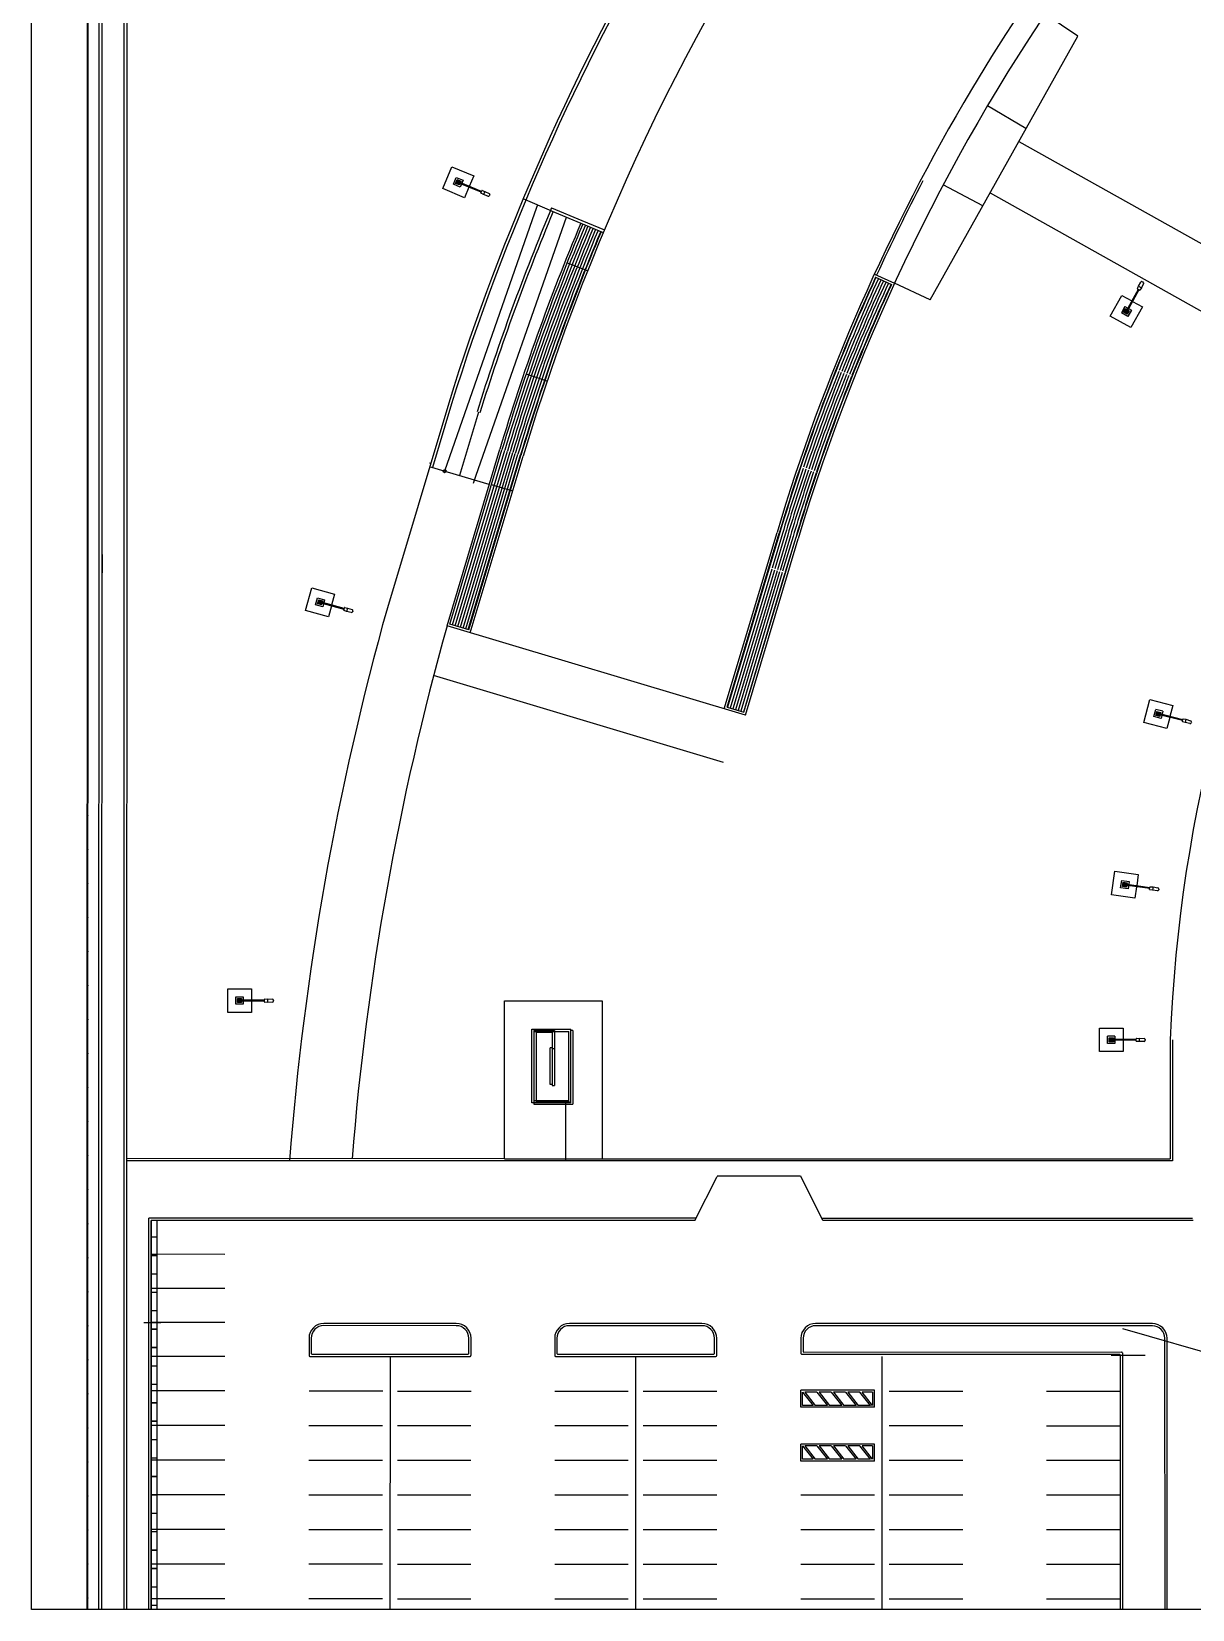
# Model space of a CAD drawing. Header units: metres. Extents: x 1796 to 2240, y -1398 to -999.
# Drawn here: x 2133.57 to 2161.16, y -1093.4 to -1055.91 of the extents above; entities that cross this region are included whole.
import ezdxf

# ---------------------------------------------------------------- set-up
doc = ezdxf.new("R2010")
doc.units = ezdxf.units.M
doc.header["$MEASUREMENT"] = 0
doc.layers.add('ARQUITETURA', color=253, linetype='CONTINUOUS')

msp = doc.modelspace()

# ---------------------------------------------------------------- linework, layer by layer
at = {"layer": 'ARQUITETURA'}
for p, q in [((2133.569, -1093.396, 0), (2133.569, -1022.312, 0)), ((2134.91, -1093.396, 0), (2134.915, -1027.637, 0)), ((2134.892, -1093.396, 0), (2134.898, -1030.872, 0)), ((2135.172, -1093.396, 0), (2135.178, -1030.881, 0)), ((2135.242, -1093.396, 0), (2135.248, -1030.951, 0)), ((2135.767, -1093.396, 0), (2135.773, -1030.951, 0)), ((2135.837, -1093.396, 0), (2135.843, -1030.881, 0)), ((2158.434, -1056.012, 0), (2157.658, -1055.494, 0)), ((2154.931, -1062.278, 0), (2158.434, -1056.012, 0)), ((2157.205, -1058.211, 0), (2156.29, -1057.67, 0)), ((2157.034, -1058.516, 0), (2165.499, -1063.258, 0)), ((2143.346, -1059.639, 0), (2143.56, -1059.121, 0)), ((2143.56, -1059.121, 0), (2144.078, -1059.335, 0)), ((2143.598, -1059.534, 0), (2143.664, -1059.373, 0)), ((2143.648, -1059.513, 0), (2143.685, -1059.423, 0)), ((2143.664, -1059.373, 0), (2143.826, -1059.44, 0)), ((2143.685, -1059.423, 0), (2143.776, -1059.46, 0)), ((2143.692, -1059.44, 0), (2143.688, -1059.438, 0)), ((2143.69, -1059.445, 0), (2143.692, -1059.44, 0)), ((2143.692, -1059.44, 0), (2143.694, -1059.435, 0)), ((2143.692, -1059.44, 0), (2143.697, -1059.442, 0)), ((2143.723, -1059.457, 0), (2143.73, -1059.441, 0)), ((2143.725, -1059.458, 0), (2143.731, -1059.442, 0)), ((2143.826, -1059.44, 0), (2143.759, -1059.601, 0)), ((2144.078, -1059.335, 0), (2143.974, -1059.585, 0)), ((2143.863, -1059.853, 0), (2143.346, -1059.639, 0)), ((2143.759, -1059.601, 0), (2143.598, -1059.534, 0)), ((2143.738, -1059.551, 0), (2143.648, -1059.513, 0)), ((2143.665, -1059.506, 0), (2143.66, -1059.504, 0)), ((2143.667, -1059.502, 0), (2143.663, -1059.511, 0)), ((2143.67, -1059.508, 0), (2143.665, -1059.506, 0)), ((2143.666, -1059.469, 0), (2143.682, -1059.476, 0)), ((2143.667, -1059.467, 0), (2143.683, -1059.474, 0)), ((2143.692, -1059.532, 0), (2143.699, -1059.516, 0)), ((2143.694, -1059.533, 0), (2143.701, -1059.516, 0)), ((2143.716, -1059.478, 0), (2143.708, -1059.497, 0)), ((2144.256, -1059.724, 0), (2143.708, -1059.497, 0)), ((2143.711, -1059.487, 0), (2143.711, -1059.486, 0)), ((2143.711, -1059.486, 0), (2143.713, -1059.486, 0)), ((2143.711, -1059.487, 0), (2143.713, -1059.486, 0)), ((2143.711, -1059.486, 0), (2143.712, -1059.488, 0)), ((2143.711, -1059.487, 0), (2143.712, -1059.488, 0)), ((2143.712, -1059.488, 0), (2143.713, -1059.486, 0)), ((2144.264, -1059.705, 0), (2143.716, -1059.478, 0)), ((2143.725, -1059.482, 0), (2143.717, -1059.501, 0)), ((2143.731, -1059.534, 0), (2143.726, -1059.532, 0)), ((2143.733, -1059.529, 0), (2143.729, -1059.539, 0)), ((2143.731, -1059.534, 0), (2143.736, -1059.536, 0)), ((2143.753, -1059.516, 0), (2143.738, -1059.551, 0)), ((2143.754, -1059.466, 0), (2143.764, -1059.47, 0)), ((2143.759, -1059.468, 0), (2143.757, -1059.472, 0)), ((2143.759, -1059.468, 0), (2143.761, -1059.463, 0)), ((2143.776, -1059.46, 0), (2143.761, -1059.497, 0)), ((2143.966, -1059.604, 0), (2143.863, -1059.853, 0)), ((2144.249, -1059.74, 0), (2144.27, -1059.689, 0)), ((2144.309, -1059.779, 0), (2144.253, -1059.75, 0)), ((2144.28, -1059.685, 0), (2144.34, -1059.704, 0)), ((2144.34, -1059.704, 0), (2144.309, -1059.779, 0)), ((2144.417, -1059.818, 0), (2144.309, -1059.779, 0)), ((2144.34, -1059.704, 0), (2144.444, -1059.753, 0)), ((2144.459, -1059.789, 0), (2144.453, -1059.803, 0)), ((2156.18, -1060.045, 0), (2155.239, -1059.546, 0)), ((2156.351, -1059.74, 0), (2164.815, -1064.479, 0)), ((2145.937, -1060.17, 0), (2145.252, -1059.884, 0)), ((2145.594, -1060.027, 0), (2145.527, -1060.221, 0)), ((2145.904, -1060.157, 0), (2146.625, -1060.459, 0)), ((2145.931, -1060.092, 0), (2146.652, -1060.394, 0)), ((2145.527, -1060.221, 0), (2143.386, -1066.352, 0)), ((2144.14, -1066.445, 0), (2146.281, -1060.314, 0)), ((2146.625, -1060.459, 0), (2147.158, -1060.682, 0)), ((2146.652, -1060.394, 0), (2147.185, -1060.618, 0)), ((2146.784, -1061.595, 0), (2146.296, -1061.401, 0)), ((2153.604, -1061.669, 0), (2154.081, -1061.888, 0)), ((2153.632, -1061.744, 0), (2154.007, -1061.916, 0)), ((2154.931, -1062.278, 0), (2154.078, -1061.886, 0)), ((2159.871, -1062.033, 0), (2159.583, -1062.552, 0)), ((2159.889, -1062.044, 0), (2159.601, -1062.562, 0)), ((2159.853, -1062.015, 0), (2159.879, -1061.958, 0)), ((2159.904, -1062.052, 0), (2159.855, -1062.025, 0)), ((2159.879, -1061.958, 0), (2159.939, -1061.859, 0)), ((2159.879, -1061.958, 0), (2159.949, -1061.997, 0)), ((2159.949, -1061.997, 0), (2159.914, -1062.049, 0)), ((2160.001, -1061.894, 0), (2159.949, -1061.997, 0)), ((2159.976, -1061.849, 0), (2159.989, -1061.857, 0)), ((2159.21, -1062.666, 0), (2159.482, -1062.176, 0)), ((2159.557, -1062.438, 0), (2159.472, -1062.591, 0)), ((2159.482, -1062.176, 0), (2159.718, -1062.307, 0)), ((2159.557, -1062.438, 0), (2159.71, -1062.523, 0)), ((2159.737, -1062.317, 0), (2159.972, -1062.448, 0)), ((2159.7, -1062.937, 0), (2159.21, -1062.666, 0)), ((2159.625, -1062.676, 0), (2159.472, -1062.591, 0)), ((2159.524, -1062.576, 0), (2159.572, -1062.49, 0)), ((2159.61, -1062.623, 0), (2159.524, -1062.576, 0)), ((2159.542, -1062.571, 0), (2159.538, -1062.568, 0)), ((2159.542, -1062.571, 0), (2159.54, -1062.575, 0)), ((2159.542, -1062.571, 0), (2159.545, -1062.566, 0)), ((2159.547, -1062.573, 0), (2159.542, -1062.571, 0)), ((2159.563, -1062.542, 0), (2159.548, -1062.534, 0)), ((2159.564, -1062.541, 0), (2159.549, -1062.532, 0)), ((2159.566, -1062.599, 0), (2159.575, -1062.584, 0)), ((2159.568, -1062.6, 0), (2159.576, -1062.585, 0)), ((2159.572, -1062.49, 0), (2159.606, -1062.509, 0)), ((2159.577, -1062.508, 0), (2159.572, -1062.505, 0)), ((2159.575, -1062.512, 0), (2159.577, -1062.508, 0)), ((2159.577, -1062.508, 0), (2159.58, -1062.503, 0)), ((2159.577, -1062.508, 0), (2159.582, -1062.51, 0)), ((2159.583, -1062.552, 0), (2159.601, -1062.562, 0)), ((2159.588, -1062.543, 0), (2159.606, -1062.553, 0)), ((2159.59, -1062.557, 0), (2159.591, -1062.556, 0)), ((2159.59, -1062.557, 0), (2159.592, -1062.556, 0)), ((2159.591, -1062.558, 0), (2159.59, -1062.557, 0)), ((2159.592, -1062.556, 0), (2159.591, -1062.556, 0)), ((2159.591, -1062.558, 0), (2159.592, -1062.556, 0)), ((2159.591, -1062.558, 0), (2159.591, -1062.556, 0)), ((2159.61, -1062.608, 0), (2159.6, -1062.603, 0)), ((2159.607, -1062.601, 0), (2159.602, -1062.61, 0)), ((2159.658, -1062.538, 0), (2159.61, -1062.623, 0)), ((2159.633, -1062.581, 0), (2159.618, -1062.573, 0)), ((2159.634, -1062.58, 0), (2159.619, -1062.571, 0)), ((2159.625, -1062.519, 0), (2159.658, -1062.538, 0)), ((2159.71, -1062.523, 0), (2159.625, -1062.676, 0)), ((2159.635, -1062.54, 0), (2159.64, -1062.543, 0)), ((2159.642, -1062.538, 0), (2159.637, -1062.547, 0)), ((2159.64, -1062.543, 0), (2159.644, -1062.545, 0)), ((2159.972, -1062.448, 0), (2159.7, -1062.937, 0)), ((2145.821, -1064.214, 0), (2145.324, -1064.046, 0)), ((2143.484, -1064.732, 0), (2142.027, -1069.598, 0)), ((2143.551, -1064.752, 0), (2143.098, -1066.266, 0)), ((2144.192, -1064.953, 0), (2143.742, -1066.458, 0)), ((2143.031, -1066.15, 0), (2143.057, -1066.158, 0)), ((2143.445, -1070.023, 0), (2144.7, -1065.832, 0)), ((2143.511, -1069.984, 0), (2144.75, -1065.847, 0)), ((2143.574, -1070.003, 0), (2144.817, -1065.854, 0)), ((2143.637, -1070.022, 0), (2144.88, -1065.873, 0)), ((2143.7, -1070.041, 0), (2144.942, -1065.892, 0)), ((2143.763, -1070.06, 0), (2145.005, -1065.911, 0)), ((2143.825, -1070.079, 0), (2145.068, -1065.929, 0)), ((2143.888, -1070.097, 0), (2145.131, -1065.948, 0)), ((2143.951, -1070.116, 0), (2145.194, -1065.967, 0)), ((2143.96, -1070.119, 0), (2145.199, -1065.981, 0)), ((2143.998, -1070.189, 0), (2145.253, -1065.998, 0)), ((2144.449, -1066.67, 0), (2143.031, -1066.245, 0)), ((2144.072, -1066.639, 0), (2144.14, -1066.445, 0)), ((2145.006, -1066.824, 0), (2144.503, -1066.673, 0)), ((2150.033, -1071.996, 0), (2151.288, -1067.805, 0)), ((2150.103, -1071.958, 0), (2151.342, -1067.821, 0)), ((2151.355, -1067.812, 0), (2150.112, -1071.961, 0)), ((2150.498, -1072.077, 0), (2151.737, -1067.94, 0)), ((2150.536, -1072.147, 0), (2151.791, -1067.956, 0)), ((2151.418, -1067.831, 0), (2151.171, -1068.656, 0)), ((2151.48, -1067.85, 0), (2151.233, -1068.675, 0)), ((2151.543, -1067.869, 0), (2151.296, -1068.693, 0)), ((2151.606, -1067.887, 0), (2151.359, -1068.712, 0)), ((2151.669, -1067.906, 0), (2151.422, -1068.731, 0)), ((2151.732, -1067.925, 0), (2151.485, -1068.75, 0)), ((2135.245, -1068.331, 0), (2135.245, -1068.769, 0)), ((2151.163, -1068.683, 0), (2150.175, -1071.98, 0)), ((2151.225, -1068.701, 0), (2150.238, -1071.999, 0)), ((2151.288, -1068.72, 0), (2150.301, -1072.018, 0)), ((2151.351, -1068.739, 0), (2150.364, -1072.037, 0)), ((2151.414, -1068.758, 0), (2150.426, -1072.055, 0)), ((2151.477, -1068.777, 0), (2150.489, -1072.074, 0)), ((2140.084, -1069.662, 0), (2140.233, -1069.123, 0)), ((2140.233, -1069.123, 0), (2140.773, -1069.271, 0)), ((2140.321, -1069.528, 0), (2140.367, -1069.359, 0)), ((2140.49, -1069.574, 0), (2140.321, -1069.528, 0)), ((2140.367, -1069.359, 0), (2140.536, -1069.406, 0)), ((2140.368, -1069.501, 0), (2140.394, -1069.407, 0)), ((2140.463, -1069.527, 0), (2140.368, -1069.501, 0)), ((2140.384, -1069.492, 0), (2140.379, -1069.491, 0)), ((2140.381, -1069.453, 0), (2140.398, -1069.458, 0)), ((2140.381, -1069.455, 0), (2140.398, -1069.459, 0)), ((2140.384, -1069.492, 0), (2140.383, -1069.497, 0)), ((2140.384, -1069.492, 0), (2140.386, -1069.487, 0)), ((2140.389, -1069.493, 0), (2140.384, -1069.492, 0)), ((2140.394, -1069.407, 0), (2140.489, -1069.433, 0)), ((2140.403, -1069.423, 0), (2140.398, -1069.421, 0)), ((2140.402, -1069.428, 0), (2140.403, -1069.423, 0)), ((2140.403, -1069.423, 0), (2140.405, -1069.418, 0)), ((2140.403, -1069.423, 0), (2140.408, -1069.424, 0)), ((2140.415, -1069.514, 0), (2140.419, -1069.497, 0)), ((2140.416, -1069.514, 0), (2140.421, -1069.497, 0)), ((2140.431, -1069.458, 0), (2140.425, -1069.478, 0)), ((2140.997, -1069.635, 0), (2140.425, -1069.478, 0)), ((2140.427, -1069.467, 0), (2140.428, -1069.466, 0)), ((2140.427, -1069.467, 0), (2140.429, -1069.466, 0)), ((2140.427, -1069.467, 0), (2140.429, -1069.468, 0)), ((2140.428, -1069.466, 0), (2140.429, -1069.466, 0)), ((2140.428, -1069.466, 0), (2140.429, -1069.468, 0)), ((2140.429, -1069.468, 0), (2140.429, -1069.466, 0)), ((2141.003, -1069.615, 0), (2140.431, -1069.458, 0)), ((2140.436, -1069.436, 0), (2140.441, -1069.419, 0)), ((2140.441, -1069.46, 0), (2140.436, -1069.481, 0)), ((2140.438, -1069.437, 0), (2140.442, -1069.42, 0)), ((2140.454, -1069.511, 0), (2140.448, -1069.51, 0)), ((2140.454, -1069.511, 0), (2140.452, -1069.516, 0)), ((2140.455, -1069.506, 0), (2140.454, -1069.511, 0)), ((2140.454, -1069.511, 0), (2140.459, -1069.512, 0)), ((2140.473, -1069.491, 0), (2140.463, -1069.527, 0)), ((2140.468, -1069.44, 0), (2140.473, -1069.442, 0)), ((2140.473, -1069.442, 0), (2140.471, -1069.447, 0)), ((2140.473, -1069.442, 0), (2140.474, -1069.437, 0)), ((2140.473, -1069.442, 0), (2140.478, -1069.443, 0)), ((2140.489, -1069.433, 0), (2140.478, -1069.471, 0)), ((2140.536, -1069.406, 0), (2140.49, -1069.574, 0)), ((2140.695, -1069.552, 0), (2140.624, -1069.811, 0)), ((2140.773, -1069.271, 0), (2140.701, -1069.532, 0)), ((2140.624, -1069.811, 0), (2140.084, -1069.662, 0)), ((2140.993, -1069.652, 0), (2141.008, -1069.598, 0)), ((2141.057, -1069.683, 0), (2140.998, -1069.661, 0)), ((2141.016, -1069.593, 0), (2141.078, -1069.605, 0)), ((2141.078, -1069.605, 0), (2141.057, -1069.683, 0)), ((2141.169, -1069.709, 0), (2141.057, -1069.683, 0)), ((2141.078, -1069.605, 0), (2141.188, -1069.64, 0)), ((2141.207, -1069.674, 0), (2141.203, -1069.689, 0)), ((2150.536, -1072.147, 0), (2143.445, -1070.023, 0)), ((2143.495, -1070.038, 0), (2143.495, -1070.038, 0)), ((2143.96, -1070.119, 0), (2143.511, -1069.984, 0)), ((2150.017, -1073.27, 0), (2143.125, -1071.206, 0)), ((2160.009, -1072.324, 0), (2160.148, -1071.778, 0)), ((2160.148, -1071.778, 0), (2160.693, -1071.918, 0)), ((2150.103, -1071.958, 0), (2150.498, -1072.077, 0)), ((2160.244, -1072.184, 0), (2160.288, -1072.014, 0)), ((2160.415, -1072.228, 0), (2160.244, -1072.184, 0)), ((2160.458, -1072.057, 0), (2160.288, -1072.014, 0)), ((2160.291, -1072.156, 0), (2160.316, -1072.061, 0)), ((2160.387, -1072.181, 0), (2160.291, -1072.156, 0)), ((2160.313, -1072.148, 0), (2160.302, -1072.145, 0)), ((2160.303, -1072.109, 0), (2160.32, -1072.114, 0)), ((2160.304, -1072.108, 0), (2160.321, -1072.112, 0)), ((2160.309, -1072.142, 0), (2160.306, -1072.152, 0)), ((2160.316, -1072.061, 0), (2160.411, -1072.085, 0)), ((2160.33, -1072.078, 0), (2160.32, -1072.076, 0)), ((2160.324, -1072.082, 0), (2160.327, -1072.072, 0)), ((2160.338, -1072.168, 0), (2160.343, -1072.151, 0)), ((2160.34, -1072.169, 0), (2160.344, -1072.152, 0)), ((2160.354, -1072.111, 0), (2160.348, -1072.132, 0)), ((2160.926, -1072.279, 0), (2160.348, -1072.132, 0)), ((2160.35, -1072.121, 0), (2160.352, -1072.12, 0)), ((2160.35, -1072.121, 0), (2160.351, -1072.12, 0)), ((2160.35, -1072.121, 0), (2160.352, -1072.122, 0)), ((2160.351, -1072.12, 0), (2160.352, -1072.12, 0)), ((2160.351, -1072.12, 0), (2160.352, -1072.122, 0)), ((2160.352, -1072.122, 0), (2160.352, -1072.12, 0)), ((2160.931, -1072.259, 0), (2160.354, -1072.111, 0)), ((2160.358, -1072.09, 0), (2160.363, -1072.073, 0)), ((2160.364, -1072.114, 0), (2160.359, -1072.134, 0)), ((2160.36, -1072.09, 0), (2160.364, -1072.073, 0)), ((2160.382, -1072.166, 0), (2160.372, -1072.163, 0)), ((2160.379, -1072.159, 0), (2160.376, -1072.17, 0)), ((2160.396, -1072.144, 0), (2160.387, -1072.181, 0)), ((2160.39, -1072.093, 0), (2160.4, -1072.096, 0)), ((2160.395, -1072.095, 0), (2160.394, -1072.1, 0)), ((2160.395, -1072.095, 0), (2160.396, -1072.09, 0)), ((2160.411, -1072.085, 0), (2160.401, -1072.123, 0)), ((2160.458, -1072.057, 0), (2160.415, -1072.228, 0)), ((2160.693, -1071.918, 0), (2160.626, -1072.181, 0)), ((2160.554, -1072.463, 0), (2160.009, -1072.324, 0)), ((2160.621, -1072.201, 0), (2160.554, -1072.463, 0)), ((2160.922, -1072.296, 0), (2160.936, -1072.242, 0)), ((2160.987, -1072.325, 0), (2160.927, -1072.305, 0)), ((2160.944, -1072.237, 0), (2161.007, -1072.247, 0)), ((2161.007, -1072.247, 0), (2160.987, -1072.325, 0)), ((2161.1, -1072.349, 0), (2160.987, -1072.325, 0)), ((2161.007, -1072.247, 0), (2161.118, -1072.28, 0)), ((2161.137, -1072.314, 0), (2161.133, -1072.329, 0)), ((2159.236, -1076.416, 0), (2159.315, -1075.856, 0)), ((2159.315, -1075.856, 0), (2159.875, -1075.935, 0)), ((2159.875, -1075.935, 0), (2159.837, -1076.205, 0)), ((2159.456, -1076.251, 0), (2159.481, -1076.076, 0)), ((2159.631, -1076.275, 0), (2159.456, -1076.251, 0)), ((2159.481, -1076.076, 0), (2159.656, -1076.1, 0)), ((2159.5, -1076.217, 0), (2159.514, -1076.119, 0)), ((2159.598, -1076.231, 0), (2159.5, -1076.217, 0)), ((2159.507, -1076.168, 0), (2159.524, -1076.17, 0)), ((2159.507, -1076.169, 0), (2159.524, -1076.172, 0)), ((2159.515, -1076.206, 0), (2159.51, -1076.205, 0)), ((2159.514, -1076.119, 0), (2159.612, -1076.133, 0)), ((2159.515, -1076.206, 0), (2159.514, -1076.211, 0)), ((2159.515, -1076.206, 0), (2159.516, -1076.201, 0)), ((2159.52, -1076.207, 0), (2159.515, -1076.206, 0)), ((2159.53, -1076.135, 0), (2159.52, -1076.134, 0)), ((2159.524, -1076.14, 0), (2159.525, -1076.134, 0)), ((2159.525, -1076.134, 0), (2159.526, -1076.129, 0)), ((2159.548, -1076.224, 0), (2159.55, -1076.207, 0)), ((2159.55, -1076.224, 0), (2159.552, -1076.207, 0)), ((2159.557, -1076.166, 0), (2159.554, -1076.187, 0)), ((2160.147, -1076.27, 0), (2159.554, -1076.187, 0)), ((2159.555, -1076.176, 0), (2159.555, -1076.174, 0)), ((2159.555, -1076.174, 0), (2159.557, -1076.175, 0)), ((2159.555, -1076.174, 0), (2159.557, -1076.176, 0)), ((2159.555, -1076.176, 0), (2159.557, -1076.175, 0)), ((2159.555, -1076.176, 0), (2159.557, -1076.176, 0)), ((2160.15, -1076.249, 0), (2159.557, -1076.166, 0)), ((2159.557, -1076.176, 0), (2159.557, -1076.175, 0)), ((2159.559, -1076.144, 0), (2159.562, -1076.126, 0)), ((2159.561, -1076.144, 0), (2159.564, -1076.126, 0)), ((2159.568, -1076.167, 0), (2159.565, -1076.188, 0)), ((2159.592, -1076.217, 0), (2159.581, -1076.216, 0)), ((2159.587, -1076.211, 0), (2159.586, -1076.222, 0)), ((2159.591, -1076.144, 0), (2159.597, -1076.145, 0)), ((2159.597, -1076.145, 0), (2159.596, -1076.15, 0)), ((2159.597, -1076.145, 0), (2159.597, -1076.139, 0)), ((2159.597, -1076.145, 0), (2159.602, -1076.145, 0)), ((2159.603, -1076.194, 0), (2159.598, -1076.231, 0)), ((2159.612, -1076.133, 0), (2159.606, -1076.173, 0)), ((2159.656, -1076.1, 0), (2159.631, -1076.275, 0)), ((2159.834, -1076.226, 0), (2159.796, -1076.495, 0)), ((2160.145, -1076.288, 0), (2160.153, -1076.232, 0)), ((2160.213, -1076.31, 0), (2160.151, -1076.296, 0)), ((2160.161, -1076.226, 0), (2160.225, -1076.229, 0)), ((2160.225, -1076.229, 0), (2160.213, -1076.31, 0)), ((2160.329, -1076.321, 0), (2160.213, -1076.31, 0)), ((2160.225, -1076.229, 0), (2160.339, -1076.25, 0)), ((2160.362, -1076.282, 0), (2160.36, -1076.297, 0)), ((2159.796, -1076.495, 0), (2159.236, -1076.416, 0)), ((2138.234, -1079.21, 0), (2138.234, -1078.65, 0)), ((2138.234, -1078.65, 0), (2138.794, -1078.65, 0)), ((2138.427, -1078.843, 0), (2138.602, -1078.843, 0)), ((2138.427, -1079.018, 0), (2138.427, -1078.843, 0)), ((2138.465, -1078.881, 0), (2138.563, -1078.881, 0)), ((2138.465, -1078.979, 0), (2138.465, -1078.881, 0)), ((2138.465, -1078.929, 0), (2138.483, -1078.929, 0)), ((2138.465, -1078.931, 0), (2138.483, -1078.931, 0)), ((2138.478, -1078.894, 0), (2138.473, -1078.894, 0)), ((2138.478, -1078.9, 0), (2138.478, -1078.889, 0)), ((2138.478, -1078.894, 0), (2138.484, -1078.894, 0)), ((2138.513, -1078.899, 0), (2138.513, -1078.881, 0)), ((2138.513, -1078.929, 0), (2138.515, -1078.929, 0)), ((2138.513, -1078.931, 0), (2138.513, -1078.929, 0)), ((2138.513, -1078.929, 0), (2138.515, -1078.931, 0)), ((2138.513, -1078.931, 0), (2138.515, -1078.929, 0)), ((2138.513, -1078.931, 0), (2138.515, -1078.931, 0)), ((2139.108, -1078.921, 0), (2138.514, -1078.921, 0)), ((2138.514, -1078.921, 0), (2138.514, -1078.942, 0)), ((2139.108, -1078.942, 0), (2138.514, -1078.942, 0)), ((2138.515, -1078.899, 0), (2138.515, -1078.881, 0)), ((2138.515, -1078.931, 0), (2138.515, -1078.929, 0)), ((2138.525, -1078.921, 0), (2138.525, -1078.942, 0)), ((2138.545, -1078.894, 0), (2138.55, -1078.894, 0)), ((2138.55, -1078.889, 0), (2138.55, -1078.9, 0)), ((2138.55, -1078.894, 0), (2138.555, -1078.894, 0)), ((2138.563, -1078.881, 0), (2138.563, -1078.921, 0)), ((2138.563, -1078.942, 0), (2138.563, -1078.979, 0)), ((2138.602, -1078.843, 0), (2138.602, -1079.018, 0)), ((2138.794, -1078.65, 0), (2138.794, -1078.921, 0)), ((2138.794, -1078.942, 0), (2138.794, -1079.21, 0)), ((2139.108, -1078.959, 0), (2139.108, -1078.903, 0)), ((2139.115, -1078.896, 0), (2139.178, -1078.891, 0)), ((2139.178, -1078.891, 0), (2139.293, -1078.896, 0)), ((2139.178, -1078.891, 0), (2139.178, -1078.972, 0)), ((2139.32, -1078.924, 0), (2139.32, -1078.939, 0)), ((2144.807, -1082.686, 0), (2144.807, -1078.937, 0)), ((2144.807, -1078.937, 0), (2147.135, -1078.937, 0)), ((2147.135, -1078.937, 0), (2147.135, -1082.686, 0)), ((2138.794, -1079.21, 0), (2138.234, -1079.21, 0)), ((2138.602, -1079.018, 0), (2138.427, -1079.018, 0)), ((2138.563, -1078.979, 0), (2138.465, -1078.979, 0)), ((2138.478, -1078.966, 0), (2138.473, -1078.966, 0)), ((2138.478, -1078.966, 0), (2138.478, -1078.961, 0)), ((2138.478, -1078.966, 0), (2138.478, -1078.971, 0)), ((2138.484, -1078.966, 0), (2138.478, -1078.966, 0)), ((2138.513, -1078.979, 0), (2138.513, -1078.962, 0)), ((2138.515, -1078.979, 0), (2138.515, -1078.962, 0)), ((2138.55, -1078.966, 0), (2138.545, -1078.966, 0)), ((2138.55, -1078.961, 0), (2138.55, -1078.971, 0)), ((2138.55, -1078.966, 0), (2138.555, -1078.966, 0)), ((2139.178, -1078.972, 0), (2139.115, -1078.966, 0)), ((2139.293, -1078.967, 0), (2139.178, -1078.972, 0)), ((2145.462, -1081.361, 0), (2145.462, -1079.611, 0)), ((2145.462, -1079.611, 0), (2146.389, -1079.611, 0)), ((2145.997, -1079.637, 0), (2145.507, -1079.637, 0)), ((2145.507, -1079.637, 0), (2145.507, -1081.387, 0)), ((2145.514, -1081.309, 0), (2145.514, -1079.664, 0)), ((2145.514, -1079.664, 0), (2146.337, -1079.664, 0)), ((2145.56, -1079.69, 0), (2145.56, -1081.335, 0)), ((2145.945, -1079.69, 0), (2145.56, -1079.69, 0)), ((2145.945, -1079.69, 0), (2145.945, -1080.95, 0)), ((2145.997, -1079.637, 0), (2145.997, -1080.95, 0)), ((2146.337, -1081.309, 0), (2146.337, -1079.664, 0)), ((2146.382, -1079.637, 0), (2146.382, -1081.335, 0)), ((2146.435, -1079.637, 0), (2146.382, -1079.637, 0)), ((2146.389, -1081.361, 0), (2146.389, -1079.611, 0)), ((2146.435, -1079.637, 0), (2146.435, -1081.387, 0)), ((2158.954, -1080.143, 0), (2158.954, -1079.583, 0)), ((2158.954, -1079.583, 0), (2159.514, -1079.583, 0)), ((2159.514, -1079.583, 0), (2159.514, -1079.853, 0)), ((2145.899, -1080.924, 0), (2145.899, -1080.049, 0)), ((2145.952, -1080.049, 0), (2145.899, -1080.049, 0)), ((2145.952, -1080.924, 0), (2145.952, -1080.049, 0)), ((2159.146, -1079.95, 0), (2159.146, -1079.775, 0)), ((2159.321, -1079.775, 0), (2159.146, -1079.775, 0)), ((2159.321, -1079.95, 0), (2159.146, -1079.95, 0)), ((2159.185, -1079.814, 0), (2159.283, -1079.814, 0)), ((2159.185, -1079.912, 0), (2159.185, -1079.814, 0)), ((2159.185, -1079.862, 0), (2159.202, -1079.862, 0)), ((2159.185, -1079.864, 0), (2159.202, -1079.864, 0)), ((2159.283, -1079.912, 0), (2159.185, -1079.912, 0)), ((2159.203, -1079.827, 0), (2159.192, -1079.827, 0)), ((2159.203, -1079.899, 0), (2159.192, -1079.899, 0)), ((2159.198, -1079.832, 0), (2159.198, -1079.822, 0)), ((2159.198, -1079.899, 0), (2159.198, -1079.893, 0)), ((2159.198, -1079.899, 0), (2159.198, -1079.904, 0)), ((2159.233, -1079.831, 0), (2159.233, -1079.814, 0)), ((2159.233, -1079.862, 0), (2159.234, -1079.862, 0)), ((2159.233, -1079.864, 0), (2159.234, -1079.862, 0)), ((2159.233, -1079.862, 0), (2159.234, -1079.864, 0)), ((2159.233, -1079.864, 0), (2159.233, -1079.862, 0)), ((2159.233, -1079.864, 0), (2159.234, -1079.864, 0)), ((2159.233, -1079.912, 0), (2159.233, -1079.894, 0)), ((2159.234, -1079.831, 0), (2159.234, -1079.814, 0)), ((2159.827, -1079.853, 0), (2159.234, -1079.853, 0)), ((2159.234, -1079.853, 0), (2159.234, -1079.874, 0)), ((2159.234, -1079.864, 0), (2159.234, -1079.862, 0)), ((2159.827, -1079.874, 0), (2159.234, -1079.874, 0)), ((2159.234, -1079.912, 0), (2159.234, -1079.894, 0)), ((2159.244, -1079.853, 0), (2159.244, -1079.874, 0)), ((2159.264, -1079.827, 0), (2159.269, -1079.827, 0)), ((2159.275, -1079.899, 0), (2159.264, -1079.899, 0)), ((2159.269, -1079.822, 0), (2159.269, -1079.832, 0)), ((2159.269, -1079.827, 0), (2159.275, -1079.827, 0)), ((2159.269, -1079.893, 0), (2159.269, -1079.904, 0)), ((2159.283, -1079.814, 0), (2159.283, -1079.853, 0)), ((2159.283, -1079.874, 0), (2159.283, -1079.912, 0)), ((2159.321, -1079.775, 0), (2159.321, -1079.95, 0)), ((2159.514, -1079.874, 0), (2159.514, -1080.143, 0)), ((2159.827, -1079.892, 0), (2159.827, -1079.836, 0)), ((2159.834, -1079.829, 0), (2159.897, -1079.823, 0)), ((2159.897, -1079.904, 0), (2159.834, -1079.899, 0)), ((2159.897, -1079.823, 0), (2160.012, -1079.828, 0)), ((2159.897, -1079.823, 0), (2159.897, -1079.904, 0)), ((2160.012, -1079.899, 0), (2159.897, -1079.904, 0)), ((2160.039, -1079.856, 0), (2160.039, -1079.871, 0)), ((2160.634, -1079.808, 0), (2160.633, -1082.687, 0)), ((2160.686, -1079.863, 0), (2160.686, -1082.74, 0)), ((2145.997, -1080.075, 0), (2145.945, -1080.075, 0)), ((2159.514, -1080.143, 0), (2158.954, -1080.143, 0)), ((2145.952, -1080.924, 0), (2145.899, -1080.924, 0)), ((2145.945, -1080.95, 0), (2145.997, -1080.95, 0)), ((2146.389, -1081.361, 0), (2145.462, -1081.361, 0)), ((2145.507, -1081.387, 0), (2146.435, -1081.387, 0)), ((2146.337, -1081.309, 0), (2145.514, -1081.309, 0)), ((2145.56, -1081.335, 0), (2146.382, -1081.335, 0)), ((2146.258, -1081.361, 0), (2146.258, -1082.738, 0)), ((2144.807, -1082.686, 0), (2135.838, -1082.685, 0)), ((2144.807, -1082.686, 0), (2147.135, -1082.686, 0)), ((2147.135, -1082.686, 0), (2160.633, -1082.687, 0)), ((2160.686, -1082.74, 0), (2135.838, -1082.738, 0)), ((2149.337, -1084.156, 0), (2149.862, -1083.106, 0)), ((2151.85, -1083.102, 0), (2149.865, -1083.102, 0)), ((2152.378, -1084.152, 0), (2151.853, -1083.102, 0)), ((2152.378, -1084.152, 0), (2151.853, -1083.102, 0)), ((2136.359, -1093.396, 0), (2136.36, -1084.098, 0)), ((2149.366, -1084.099, 0), (2136.36, -1084.098, 0)), ((2136.412, -1093.396, 0), (2136.413, -1084.151, 0)), ((2136.412, -1093.396, 0), (2136.413, -1084.155, 0)), ((2149.337, -1084.152, 0), (2136.413, -1084.151, 0)), ((2149.337, -1084.156, 0), (2136.413, -1084.155, 0)), ((2136.416, -1084.155, 0), (2136.415, -1093.396, 0)), ((2136.556, -1084.155, 0), (2136.416, -1084.155, 0)), ((2136.555, -1093.396, 0), (2136.556, -1084.155, 0)), ((2161.15, -1084.105, 0), (2152.354, -1084.104, 0)), ((2161.18, -1084.153, 0), (2152.378, -1084.152, 0)), ((2161.18, -1084.157, 0), (2152.378, -1084.156, 0)), ((2136.556, -1084.551, 0), (2136.416, -1084.551, 0)), ((2136.556, -1084.554, 0), (2136.416, -1084.554, 0)), ((2138.164, -1084.959, 0), (2136.412, -1084.958, 0)), ((2136.556, -1084.988, 0), (2136.416, -1084.988, 0)), ((2136.556, -1084.992, 0), (2136.416, -1084.992, 0)), ((2136.556, -1085.426, 0), (2136.416, -1085.426, 0)), ((2136.556, -1085.429, 0), (2136.416, -1085.429, 0)), ((2138.164, -1085.767, 0), (2136.412, -1085.766, 0)), ((2138.164, -1085.767, 0), (2136.412, -1085.767, 0)), ((2136.556, -1085.863, 0), (2136.416, -1085.863, 0)), ((2136.556, -1085.867, 0), (2136.416, -1085.867, 0)), ((2136.556, -1086.301, 0), (2136.416, -1086.301, 0)), ((2136.556, -1086.304, 0), (2136.416, -1086.304, 0)), ((2136.239, -1086.575, 0), (2136.642, -1086.575, 0)), ((2138.163, -1086.575, 0), (2136.412, -1086.575, 0)), ((2136.556, -1086.738, 0), (2136.416, -1086.738, 0)), ((2136.556, -1086.742, 0), (2136.416, -1086.742, 0)), ((2143.665, -1086.601, 0), (2140.515, -1086.601, 0)), ((2143.665, -1086.654, 0), (2140.515, -1086.653, 0)), ((2149.504, -1086.602, 0), (2146.354, -1086.601, 0)), ((2149.504, -1086.654, 0), (2146.354, -1086.654, 0)), ((2160.21, -1086.603, 0), (2152.205, -1086.602, 0)), ((2160.21, -1086.655, 0), (2152.205, -1086.654, 0)), ((2159.496, -1086.717, 0), (2163.259, -1087.802, 0)), ((2136.556, -1087.176, 0), (2136.416, -1087.176, 0)), ((2136.556, -1087.179, 0), (2136.416, -1087.179, 0)), ((2140.165, -1086.951, 0), (2140.165, -1087.366, 0)), ((2140.217, -1086.951, 0), (2140.217, -1087.313, 0)), ((2143.962, -1087.313, 0), (2143.962, -1086.951, 0)), ((2144.015, -1087.366, 0), (2144.015, -1086.951, 0)), ((2146.004, -1086.951, 0), (2146.004, -1087.366, 0)), ((2146.057, -1086.951, 0), (2146.057, -1087.314, 0)), ((2149.802, -1087.314, 0), (2149.802, -1086.952, 0)), ((2149.854, -1087.366, 0), (2149.854, -1086.952, 0)), ((2151.855, -1086.952, 0), (2151.855, -1087.314, 0)), ((2151.907, -1086.952, 0), (2151.907, -1087.262, 0)), ((2160.513, -1093.396, 0), (2160.507, -1086.953, 0)), ((2160.565, -1093.396, 0), (2160.559, -1086.945, 0)), ((2138.163, -1087.383, 0), (2136.412, -1087.383, 0)), ((2140.182, -1087.383, 0), (2143.997, -1087.383, 0)), ((2140.235, -1087.331, 0), (2143.945, -1087.331, 0)), ((2142.09, -1087.383, 0), (2142.089, -1093.396, 0)), ((2146.022, -1087.384, 0), (2149.837, -1087.384, 0)), ((2146.074, -1087.331, 0), (2149.784, -1087.331, 0)), ((2147.929, -1093.396, 0), (2147.929, -1087.384, 0)), ((2151.872, -1087.332, 0), (2159.426, -1087.332, 0)), ((2151.925, -1087.279, 0), (2159.478, -1087.28, 0)), ((2153.78, -1087.384, 0), (2153.779, -1093.396, 0)), ((2159.23, -1087.354, 0), (2160.035, -1087.353, 0)), ((2159.443, -1087.35, 0), (2159.443, -1093.396, 0)), ((2159.443, -1087.381, 0), (2159.443, -1093.396, 0)), ((2159.496, -1087.297, 0), (2159.496, -1093.396, 0)), ((2136.556, -1087.613, 0), (2136.416, -1087.613, 0)), ((2136.556, -1087.617, 0), (2136.416, -1087.617, 0)), ((2138.163, -1088.205, 0), (2136.412, -1088.205, 0)), ((2136.556, -1088.051, 0), (2136.416, -1088.051, 0)), ((2136.556, -1088.054, 0), (2136.416, -1088.054, 0)), ((2141.915, -1088.206, 0), (2140.165, -1088.206, 0)), ((2142.265, -1088.206, 0), (2144.015, -1088.206, 0)), ((2146.004, -1088.206, 0), (2147.754, -1088.206, 0)), ((2148.104, -1088.206, 0), (2149.854, -1088.206, 0)), ((2153.603, -1088.189, 0), (2151.853, -1088.189, 0)), ((2151.853, -1088.592, 0), (2151.853, -1088.189, 0)), ((2151.894, -1088.55, 0), (2151.894, -1088.231, 0)), ((2151.894, -1088.231, 0), (2152.144, -1088.55, 0)), ((2152.235, -1088.231, 0), (2151.948, -1088.231, 0)), ((2151.948, -1088.231, 0), (2152.198, -1088.55, 0)), ((2152.235, -1088.231, 0), (2152.485, -1088.55, 0)), ((2152.576, -1088.231, 0), (2152.289, -1088.231, 0)), ((2152.289, -1088.231, 0), (2152.539, -1088.55, 0)), ((2152.576, -1088.231, 0), (2152.826, -1088.55, 0)), ((2152.63, -1088.231, 0), (2152.879, -1088.55, 0)), ((2152.917, -1088.231, 0), (2152.63, -1088.231, 0)), ((2152.917, -1088.231, 0), (2153.167, -1088.55, 0)), ((2152.97, -1088.231, 0), (2153.22, -1088.55, 0)), ((2153.258, -1088.231, 0), (2152.97, -1088.231, 0)), ((2153.507, -1088.55, 0), (2153.258, -1088.231, 0)), ((2153.561, -1088.55, 0), (2153.311, -1088.231, 0)), ((2153.561, -1088.231, 0), (2153.311, -1088.231, 0)), ((2153.561, -1088.231, 0), (2153.561, -1088.55, 0)), ((2153.603, -1088.592, 0), (2153.603, -1088.189, 0)), ((2153.955, -1088.207, 0), (2155.705, -1088.207, 0)), ((2157.695, -1088.207, 0), (2159.443, -1088.207, 0)), ((2136.556, -1088.488, 0), (2136.416, -1088.488, 0)), ((2136.556, -1088.492, 0), (2136.416, -1088.492, 0)), ((2153.603, -1088.592, 0), (2151.853, -1088.592, 0)), ((2152.144, -1088.55, 0), (2151.894, -1088.55, 0)), ((2152.485, -1088.55, 0), (2152.198, -1088.55, 0)), ((2152.826, -1088.55, 0), (2152.539, -1088.55, 0)), ((2153.167, -1088.55, 0), (2152.879, -1088.55, 0)), ((2153.507, -1088.55, 0), (2153.22, -1088.55, 0)), ((2138.163, -1089.028, 0), (2136.412, -1089.028, 0)), ((2136.556, -1088.926, 0), (2136.416, -1088.926, 0)), ((2136.556, -1088.929, 0), (2136.416, -1088.929, 0)), ((2140.164, -1089.028, 0), (2141.914, -1089.028, 0)), ((2142.264, -1089.028, 0), (2144.014, -1089.028, 0)), ((2146.004, -1089.029, 0), (2147.754, -1089.029, 0)), ((2148.104, -1089.029, 0), (2149.854, -1089.029, 0)), ((2153.955, -1089.029, 0), (2155.705, -1089.029, 0)), ((2157.695, -1089.03, 0), (2159.443, -1089.03, 0)), ((2136.556, -1089.363, 0), (2136.416, -1089.363, 0)), ((2136.556, -1089.367, 0), (2136.416, -1089.367, 0)), ((2136.556, -1089.801, 0), (2136.416, -1089.801, 0)), ((2136.556, -1089.804, 0), (2136.416, -1089.804, 0)), ((2153.603, -1089.467, 0), (2151.853, -1089.467, 0)), ((2151.853, -1089.869, 0), (2151.853, -1089.467, 0)), ((2151.894, -1089.827, 0), (2151.894, -1089.508, 0)), ((2151.894, -1089.508, 0), (2152.144, -1089.827, 0)), ((2151.948, -1089.509, 0), (2152.198, -1089.827, 0)), ((2152.235, -1089.509, 0), (2151.948, -1089.509, 0)), ((2152.235, -1089.509, 0), (2152.485, -1089.827, 0)), ((2152.289, -1089.509, 0), (2152.538, -1089.827, 0)), ((2152.576, -1089.509, 0), (2152.289, -1089.509, 0)), ((2152.576, -1089.509, 0), (2152.826, -1089.827, 0)), ((2152.629, -1089.509, 0), (2152.879, -1089.827, 0)), ((2152.917, -1089.509, 0), (2152.629, -1089.509, 0)), ((2152.917, -1089.509, 0), (2153.167, -1089.827, 0)), ((2152.97, -1089.509, 0), (2153.22, -1089.827, 0)), ((2153.258, -1089.509, 0), (2152.97, -1089.509, 0)), ((2153.507, -1089.827, 0), (2153.258, -1089.509, 0)), ((2153.561, -1089.827, 0), (2153.311, -1089.509, 0)), ((2153.561, -1089.509, 0), (2153.311, -1089.509, 0)), ((2153.561, -1089.509, 0), (2153.561, -1089.827, 0)), ((2153.603, -1089.869, 0), (2153.603, -1089.467, 0)), ((2138.163, -1089.85, 0), (2136.412, -1089.85, 0)), ((2140.164, -1089.851, 0), (2141.914, -1089.851, 0)), ((2142.264, -1089.851, 0), (2144.014, -1089.851, 0)), ((2146.004, -1089.851, 0), (2147.754, -1089.851, 0)), ((2148.104, -1089.851, 0), (2149.854, -1089.851, 0)), ((2153.603, -1089.869, 0), (2151.853, -1089.869, 0)), ((2152.144, -1089.827, 0), (2151.894, -1089.827, 0)), ((2152.485, -1089.827, 0), (2152.198, -1089.827, 0)), ((2152.826, -1089.827, 0), (2152.538, -1089.827, 0)), ((2153.167, -1089.827, 0), (2152.879, -1089.827, 0)), ((2153.507, -1089.827, 0), (2153.22, -1089.827, 0)), ((2153.954, -1089.852, 0), (2155.704, -1089.852, 0)), ((2157.695, -1089.852, 0), (2159.443, -1089.852, 0)), ((2136.556, -1090.238, 0), (2136.416, -1090.238, 0)), ((2136.556, -1090.242, 0), (2136.416, -1090.242, 0)), ((2138.163, -1090.673, 0), (2136.412, -1090.673, 0)), ((2136.555, -1090.676, 0), (2136.415, -1090.676, 0)), ((2136.555, -1090.679, 0), (2136.415, -1090.679, 0)), ((2140.164, -1090.673, 0), (2141.914, -1090.673, 0)), ((2142.264, -1090.673, 0), (2144.014, -1090.673, 0)), ((2146.004, -1090.674, 0), (2147.754, -1090.674, 0)), ((2148.104, -1090.674, 0), (2149.854, -1090.674, 0)), ((2151.854, -1090.674, 0), (2153.604, -1090.674, 0)), ((2153.954, -1090.674, 0), (2155.704, -1090.674, 0)), ((2157.695, -1090.675, 0), (2159.443, -1090.675, 0)), ((2136.555, -1091.113, 0), (2136.415, -1091.113, 0)), ((2136.555, -1091.117, 0), (2136.415, -1091.117, 0)), ((2138.163, -1091.495, 0), (2136.412, -1091.495, 0)), ((2136.555, -1091.551, 0), (2136.415, -1091.551, 0)), ((2136.555, -1091.554, 0), (2136.415, -1091.554, 0)), ((2140.164, -1091.496, 0), (2141.914, -1091.496, 0)), ((2142.264, -1091.496, 0), (2144.014, -1091.496, 0)), ((2146.004, -1091.496, 0), (2147.754, -1091.496, 0)), ((2148.104, -1091.496, 0), (2149.854, -1091.496, 0)), ((2151.854, -1091.497, 0), (2153.604, -1091.497, 0)), ((2153.954, -1091.497, 0), (2155.704, -1091.497, 0)), ((2157.695, -1091.497, 0), (2159.443, -1091.497, 0)), ((2136.555, -1091.988, 0), (2136.415, -1091.988, 0)), ((2136.555, -1091.992, 0), (2136.415, -1091.992, 0)), ((2138.163, -1092.318, 0), (2136.412, -1092.318, 0)), ((2136.555, -1092.426, 0), (2136.415, -1092.426, 0)), ((2136.555, -1092.429, 0), (2136.415, -1092.429, 0)), ((2141.914, -1092.318, 0), (2140.164, -1092.318, 0)), ((2142.264, -1092.318, 0), (2144.014, -1092.318, 0)), ((2146.004, -1092.319, 0), (2147.754, -1092.319, 0)), ((2148.104, -1092.319, 0), (2149.854, -1092.319, 0)), ((2151.854, -1092.319, 0), (2153.604, -1092.319, 0)), ((2153.954, -1092.319, 0), (2155.704, -1092.319, 0)), ((2157.695, -1092.32, 0), (2159.443, -1092.32, 0)), ((2138.163, -1093.14, 0), (2136.412, -1093.14, 0)), ((2136.555, -1092.863, 0), (2136.415, -1092.863, 0)), ((2136.555, -1092.867, 0), (2136.415, -1092.867, 0)), ((2141.914, -1093.141, 0), (2140.164, -1093.141, 0)), ((2142.264, -1093.141, 0), (2144.014, -1093.141, 0)), ((2146.004, -1093.141, 0), (2147.754, -1093.141, 0)), ((2148.104, -1093.141, 0), (2149.854, -1093.141, 0)), ((2151.854, -1093.142, 0), (2153.604, -1093.142, 0)), ((2153.954, -1093.142, 0), (2155.704, -1093.142, 0)), ((2157.695, -1093.142, 0), (2159.443, -1093.142, 0)), ((2230.971, -1093.396, 0), (2133.569, -1093.396, 0)), ((2136.555, -1093.301, 0), (2136.415, -1093.301, 0)), ((2136.555, -1093.304, 0), (2136.415, -1093.304, 0))]:
    msp.add_line(p, q, dxfattribs=at)
for centre, radius in [((2134.904, -1055.934, 0), 0.00875), ((2134.904, -1056.743, 0), 0.00875), ((2134.904, -1057.551, 0), 0.00875), ((2134.904, -1058.36, 0), 0.00875), ((2134.904, -1059.168, 0), 0.00875), ((2143.692, -1059.44, 0), 0.0035), ((2143.665, -1059.506, 0), 0.0035), ((2143.731, -1059.534, 0), 0.0035), ((2143.759, -1059.468, 0), 0.0035), ((2134.904, -1059.977, 0), 0.00875), ((2134.904, -1060.785, 0), 0.00875), ((2134.904, -1061.594, 0), 0.00875), ((2134.904, -1062.402, 0), 0.00875), ((2159.542, -1062.571, 0), 0.0035), ((2159.577, -1062.508, 0), 0.0035), ((2159.605, -1062.605, 0), 0.0035), ((2159.64, -1062.543, 0), 0.0035), ((2134.904, -1063.211, 0), 0.00875), ((2134.904, -1064.019, 0), 0.00875), ((2134.904, -1064.828, 0), 0.00875), ((2134.904, -1065.636, 0), 0.00875), ((2134.903, -1066.445, 0), 0.00875), ((2143.386, -1066.352, 0), 0.035), ((2134.903, -1067.253, 0), 0.00875), ((2134.903, -1068.062, 0), 0.00875), ((2134.903, -1068.87, 0), 0.00875), ((2140.384, -1069.492, 0), 0.0035), ((2140.403, -1069.423, 0), 0.0035), ((2140.454, -1069.511, 0), 0.0035), ((2140.473, -1069.442, 0), 0.0035), ((2134.903, -1069.679, 0), 0.00875), ((2134.903, -1070.487, 0), 0.00875), ((2134.903, -1071.296, 0), 0.00875), ((2134.903, -1072.104, 0), 0.00875), ((2160.307, -1072.147, 0), 0.00352), ((2160.325, -1072.077, 0), 0.00352), ((2160.377, -1072.165, 0), 0.00352), ((2160.395, -1072.095, 0), 0.00352), ((2134.903, -1072.913, 0), 0.00875), ((2134.903, -1073.721, 0), 0.00875), ((2134.903, -1074.53, 0), 0.00875), ((2134.903, -1075.338, 0), 0.00875), ((2134.903, -1076.147, 0), 0.00875), ((2159.515, -1076.206, 0), 0.00353), ((2159.525, -1076.134, 0), 0.00353), ((2159.587, -1076.216, 0), 0.00353), ((2159.597, -1076.145, 0), 0.00353), ((2134.903, -1076.955, 0), 0.00875), ((2134.902, -1077.764, 0), 0.00875), ((2134.902, -1078.572, 0), 0.00875), ((2138.478, -1078.894, 0), 0.0035), ((2138.55, -1078.894, 0), 0.0035), ((2138.478, -1078.966, 0), 0.0035), ((2138.55, -1078.966, 0), 0.0035), ((2134.902, -1079.381, 0), 0.00875), ((2159.198, -1079.827, 0), 0.0035), ((2159.198, -1079.899, 0), 0.0035), ((2159.269, -1079.827, 0), 0.0035), ((2159.269, -1079.899, 0), 0.0035), ((2134.902, -1080.189, 0), 0.00875), ((2134.902, -1080.998, 0), 0.00875), ((2134.902, -1081.806, 0), 0.00875), ((2134.902, -1082.615, 0), 0.00875), ((2134.902, -1083.423, 0), 0.00875), ((2134.902, -1084.232, 0), 0.00875), ((2134.902, -1085.04, 0), 0.00875), ((2134.902, -1085.849, 0), 0.00875), ((2134.902, -1086.657, 0), 0.00875), ((2134.902, -1087.466, 0), 0.00875), ((2134.902, -1088.274, 0), 0.00875), ((2134.902, -1089.083, 0), 0.00875), ((2134.901, -1089.891, 0), 0.00875), ((2134.901, -1090.7, 0), 0.00875), ((2134.901, -1091.508, 0), 0.00875), ((2134.901, -1092.317, 0), 0.00875), ((2134.901, -1093.125, 0), 0.00875)]:
    msp.add_circle(centre, radius, dxfattribs=at)
for centre, radius, start, end in [((2196.216, -1081.261, 0), 53.2, 126.2654, 163.3275), ((2196.216, -1081.261, 0), 46.375, 126.2654, 163.3275), ((2196.226, -1081.267, 0), 46.911, 137.2682, 149.2514), ((2196.229, -1081.219, 0), 55.262, 149.402, 162.6417), ((2196.229, -1081.219, 0), 55.192, 149.4748, 162.6417), ((2196.216, -1081.261, 0), 46.9, 149.2521, 163.3275), ((2143.712, -1059.487, 0), 0.0315, 355.3117, 316.3516), ((2143.712, -1059.487, 0), 0.0284, 357.3669, 313.8647), ((2144.255, -1059.743, 0), 0.007, 157.5201, 247.5201), ((2144.277, -1059.691, 0), 0.007, 67.5201, 157.5201), ((2144.427, -1059.792, 0), 0.028, 249.9328, 337.5201), ((2144.433, -1059.778, 0), 0.028, 337.5201, 65.1074), ((2196.216, -1081.261, 0), 46.844, 152.2566, 155.309), ((2196.229, -1081.219, 0), 54.555, 157.2159, 162.6417), ((2196.229, -1081.219, 0), 54.485, 157.2894, 162.6417), ((2196.216, -1081.261, 0), 53.778, 157.2437, 163.3275), ((2196.216, -1081.261, 0), 53.725, 157.2437, 163.3275), ((2196.22, -1081.249, 0), 53.659, 157.2763, 163.3275), ((2196.22, -1081.249, 0), 53.594, 157.2762, 163.3275), ((2196.22, -1081.249, 0), 53.528, 157.2761, 163.3275), ((2196.22, -1081.249, 0), 53.462, 157.2761, 163.3275), ((2196.22, -1081.249, 0), 53.397, 157.276, 163.3275), ((2196.22, -1081.249, 0), 53.331, 157.2759, 163.3275), ((2196.23, -1081.252, 0), 53.276, 157.2767, 163.3272), ((2196.216, -1081.261, 0), 53.256, 157.2437, 163.3275), ((2196.216, -1081.261, 0), 46.844, 155.3775, 163.3275), ((2196.22, -1081.249, 0), 46.834, 155.389, 163.3275), ((2196.219, -1081.261, 0), 46.434, 155.3779, 163.3274), ((2196.22, -1081.249, 0), 46.769, 155.3891, 158.3019), ((2196.22, -1081.249, 0), 46.703, 155.3892, 158.3019), ((2196.22, -1081.249, 0), 46.637, 155.3893, 158.3019), ((2196.22, -1081.249, 0), 46.572, 155.3894, 158.3019), ((2196.22, -1081.249, 0), 46.506, 155.3895, 158.3018), ((2196.22, -1081.249, 0), 46.441, 155.3895, 158.3018), ((2159.859, -1062.019, 0), 0.007, 150.9559, 240.9559), ((2159.908, -1062.046, 0), 0.007, 240.9559, 330.9559), ((2159.963, -1061.874, 0), 0.028, 60.9559, 148.5431), ((2159.976, -1061.881, 0), 0.028, 333.3686, 60.9559), ((2159.591, -1062.557, 0), 0.0315, 78.7475, 39.7874), ((2159.591, -1062.557, 0), 0.0284, 80.8027, 37.3005), ((2196.22, -1081.249, 0), 46.769, 158.3362, 161.307), ((2196.22, -1081.249, 0), 46.703, 158.3363, 161.3069), ((2196.22, -1081.249, 0), 46.637, 158.3363, 161.3069), ((2196.22, -1081.249, 0), 46.572, 158.3363, 161.3069), ((2196.22, -1081.249, 0), 46.506, 158.3363, 161.3069), ((2196.22, -1081.249, 0), 46.441, 158.3364, 161.3069), ((2196.057, -1081.232, 0), 35.45, 151.7983, 177.787), ((2196.22, -1081.249, 0), 46.769, 161.3413, 163.3275), ((2196.22, -1081.249, 0), 46.703, 161.3413, 163.3275), ((2196.22, -1081.249, 0), 46.637, 161.3413, 163.3275), ((2196.22, -1081.249, 0), 46.572, 161.3413, 163.3275), ((2196.22, -1081.249, 0), 46.506, 161.3414, 163.3275), ((2196.22, -1081.249, 0), 46.441, 161.3414, 163.3275), ((2140.428, -1069.467, 0), 0.0315, 2.3953, 323.4353), ((2140.428, -1069.467, 0), 0.0284, 4.4505, 320.9483), ((2207.816, -1088.023, 0), 68.321, 164.35486, 175.56339), ((2140.999, -1069.654, 0), 0.007, 164.6037, 254.6037), ((2141.014, -1069.6, 0), 0.007, 74.6037, 164.6037), ((2141.176, -1069.681, 0), 0.028, 257.0164, 344.6037), ((2141.18, -1069.667, 0), 0.028, 344.6037, 72.191), ((2207.816, -1088.023, 0), 66.841, 164.37761, 175.41993), ((2207.816, -1088.023, 0), 66.788, 164.37761, 164.37844), ((2160.351, -1072.121, 0), 0.0317, 3.4844, 324.5244), ((2160.351, -1072.121, 0), 0.0285, 5.5396, 322.0374), ((2160.929, -1072.298, 0), 0.00703, 165.6928, 255.6928), ((2160.943, -1072.243, 0), 0.00703, 75.6928, 165.6928), ((2161.106, -1072.322, 0), 0.0281, 258.1055, 345.6928), ((2161.11, -1072.307, 0), 0.0281, 345.6928, 73.2801), ((2159.556, -1076.175, 0), 0.0318, 9.7931, 330.833), ((2159.556, -1076.175, 0), 0.0286, 11.8483, 328.3461), ((2160.152, -1076.289, 0), 0.00707, 172.0015, 262.0015), ((2160.16, -1076.233, 0), 0.00707, 82.0015, 172.0015), ((2160.332, -1076.293, 0), 0.0283, 264.4142, 352.0015), ((2160.334, -1076.278, 0), 0.0283, 352.0015, 79.5887), ((2138.514, -1078.93, 0), 0.0315, 17.7867, 338.8267), ((2138.514, -1078.93, 0), 0.0283, 19.8419, 336.3397), ((2139.115, -1078.903, 0), 0.007, 89.9951, 179.9951), ((2139.292, -1078.924, 0), 0.028, 359.9951, 87.5824), ((2139.292, -1078.939, 0), 0.028, 272.4079, 359.9951), ((2139.115, -1078.959, 0), 0.007, 179.9951, 269.9951), ((2159.234, -1079.863, 0), 0.0315, 17.7867, 338.8267), ((2159.234, -1079.863, 0), 0.0283, 19.8419, 336.3397), ((2159.834, -1079.836, 0), 0.007, 89.9951, 179.9951), ((2159.834, -1079.892, 0), 0.007, 179.9951, 269.9951), ((2160.011, -1079.856, 0), 0.028, 359.9951, 87.5824), ((2160.011, -1079.871, 0), 0.028, 272.4079, 359.9951), ((2161.15, -1084.087, 0), 0.0175, 269.9951, 314.9921), ((2140.515, -1086.951, 0), 0.35, 89.9951, 179.9951), ((2140.515, -1086.951, 0), 0.298, 89.9951, 179.9951), ((2143.665, -1086.951, 0), 0.35, 359.9951, 89.9951), ((2143.665, -1086.951, 0), 0.297, 359.9951, 89.9951), ((2146.354, -1086.951, 0), 0.35, 89.9951, 179.9951), ((2146.354, -1086.951, 0), 0.297, 89.9951, 179.9951), ((2149.504, -1086.952, 0), 0.35, 359.9951, 89.9951), ((2149.504, -1086.952, 0), 0.298, 359.9951, 89.9951), ((2152.205, -1086.952, 0), 0.35, 89.9951, 179.9951), ((2152.205, -1086.952, 0), 0.297, 89.9951, 179.9951), ((2160.21, -1086.953, 0), 0.35, 359.9951, 89.9951), ((2160.21, -1086.953, 0), 0.297, 359.9951, 89.9951), ((2140.182, -1087.366, 0), 0.0175, 179.9951, 269.9951), ((2140.235, -1087.313, 0), 0.0175, 179.9951, 269.9951), ((2143.945, -1087.313, 0), 0.0175, 269.9951, 359.9951), ((2143.997, -1087.366, 0), 0.0175, 269.9951, 359.9951), ((2146.022, -1087.366, 0), 0.0175, 179.9951, 269.9951), ((2146.074, -1087.314, 0), 0.0175, 179.9951, 269.9951), ((2149.784, -1087.314, 0), 0.0175, 269.9951, 359.9951), ((2149.837, -1087.366, 0), 0.0175, 269.9951, 359.9951), ((2151.872, -1087.314, 0), 0.0175, 179.9951, 269.9951), ((2151.925, -1087.262, 0), 0.0175, 179.9951, 269.9951), ((2159.426, -1087.35, 0), 0.0175, 0.0012, 89.9951), ((2159.478, -1087.297, 0), 0.0175, 0.0012, 89.9951)]:
    msp.add_arc(centre, radius, start, end, dxfattribs=at)

doc.saveas('drawing.dxf')
